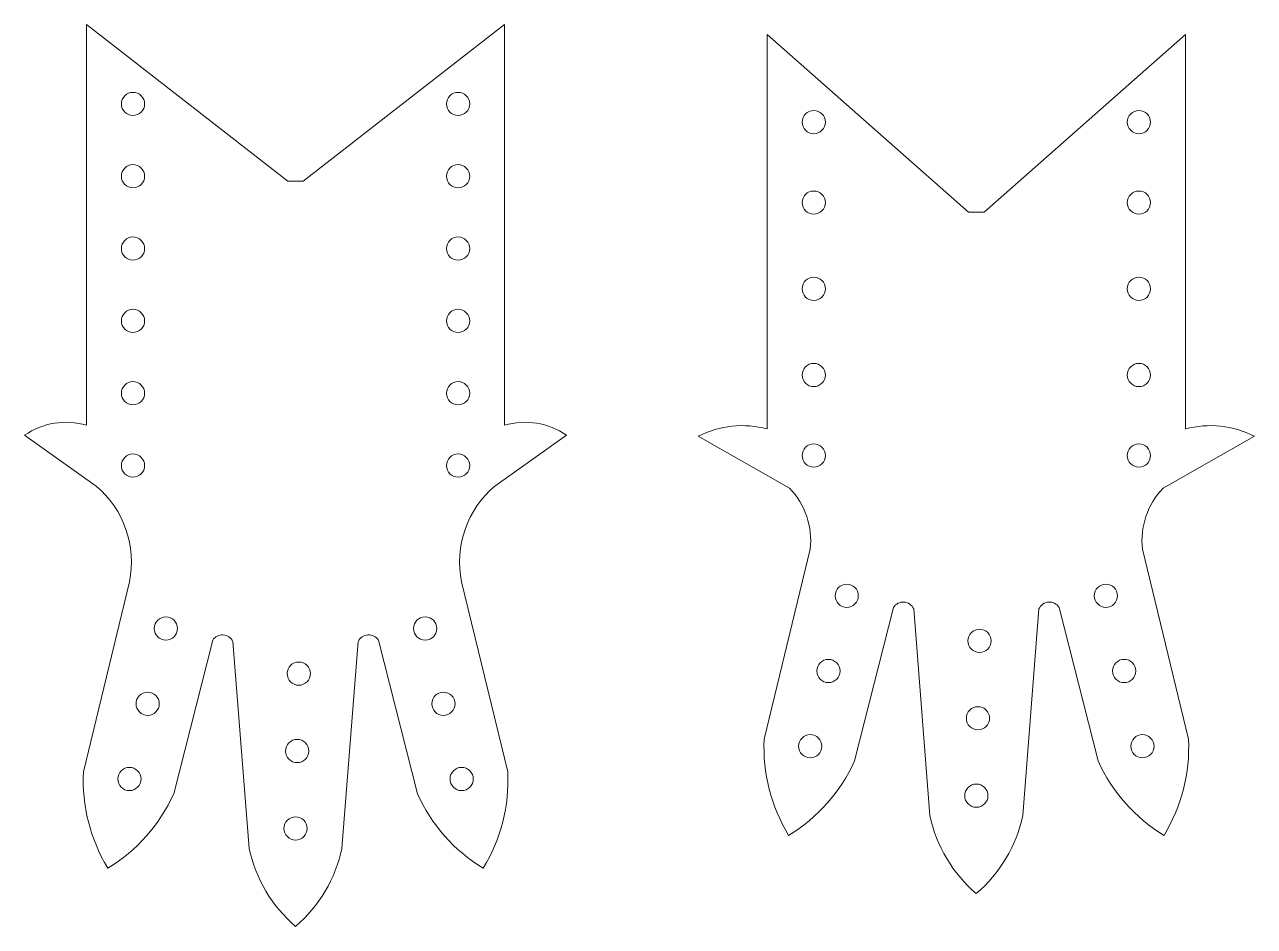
# Model space of a CAD drawing. Header units: millimetres. Extents: x -179 to 235, y -251 to 245.
# Drawn here: x -70.8 to 8.6, y -234.7 to -176.4 of the extents above; entities that cross this region are included whole.
import ezdxf

# ---------------------------------------------------------------- set-up
doc = ezdxf.new("R2010")
doc.units = ezdxf.units.MM
doc.header["$MEASUREMENT"] = 0
doc.layers.add('Layer 1', color=7, linetype='Continuous')

msp = doc.modelspace()

# ---------------------------------------------------------------- linework, layer by layer
at = {"layer": 'Layer 1', "lineweight": 9}
for points in [[(-66.8319, -202.3213), (-66.8319, -202.3213), (-66.8319, -176.4444), (-66.8319, -176.4444)], [(-66.8319, -176.4444), (-66.8319, -176.4444), (-53.8319, -186.547), (-53.8319, -186.547)], [(-39.8319, -176.4444), (-39.8319, -176.4444), (-52.8319, -186.547), (-52.8319, -186.547)], [(-39.8319, -202.3213), (-39.8319, -202.3213), (-39.8319, -176.4444), (-39.8319, -176.4444)], [(-22.8619, -202.556), (-22.8619, -202.556), (-22.8619, -177.0941), (-22.8619, -177.0941)], [(-22.8619, -177.0941), (-22.8619, -177.0941), (-9.8619, -188.5617), (-9.8619, -188.5617)], [(4.1381, -177.0941), (4.1381, -177.0941), (-8.8619, -188.5617), (-8.8619, -188.5617)], [(4.1381, -202.556), (4.1381, -202.556), (4.1381, -177.0941), (4.1381, -177.0941)], [(-53.8319, -186.547), (-53.8319, -186.547), (-52.8319, -186.547), (-52.8319, -186.547)], [(-9.8619, -188.5617), (-9.8619, -188.5617), (-8.8619, -188.5617), (-8.8619, -188.5617)], [(-8.8619, -188.5617), (-8.8619, -188.5617), (-9.8619, -188.5617), (-9.8619, -188.5617)], [(-70.8319, -202.9649), (-69.666, -202.1539), (-68.1934, -201.9173), (-66.8319, -202.3213)], [(-35.8319, -202.9649), (-36.9987, -202.1537), (-38.4697, -201.9166), (-39.8319, -202.3213)], [(-27.3219, -203.0312), (-25.9461, -202.3249), (-24.3557, -202.1558), (-22.8619, -202.556)], [(8.5981, -203.0312), (7.2215, -202.3249), (5.6325, -202.1553), (4.1381, -202.556)], [(-70.8319, -202.9649), (-70.8319, -202.9649), (-66.2006, -206.2446), (-66.2006, -206.2446)], [(-35.8319, -202.9649), (-35.8319, -202.9649), (-40.4631, -206.2446), (-40.4631, -206.2446)], [(-27.3219, -203.0312), (-27.3219, -203.0312), (-21.4193, -206.3875), (-21.4193, -206.3875)], [(8.5981, -203.0312), (8.5981, -203.0312), (2.6954, -206.3875), (2.6954, -206.3875)], [(-67.0347, -224.7004), (-67.0347, -224.7004), (-64.0601, -212.4327), (-64.0601, -212.4327)]]:
    msp.add_open_spline(points, degree=3, dxfattribs=at)
for points, knots in [([(-63.0819, -181.5689), (-63.0819, -181.1547), (-63.4177, -180.8189), (-63.8319, -180.8189), (-63.8319, -180.8189), (-64.2461, -180.8189), (-64.5819, -181.1547), (-64.5819, -181.5689), (-64.5819, -181.5689), (-64.5819, -181.9831), (-64.2461, -182.3189), (-63.8319, -182.3189), (-63.8319, -182.3189), (-63.4177, -182.3189), (-63.0819, -181.9831), (-63.0819, -181.5689)], [0, 0, 0, 0, 0.2, 0.2, 0.2, 0.2, 0.4, 0.4, 0.4, 0.4, 0.6, 0.6, 0.6, 0.6, 1, 1, 1, 1]), ([(-42.0819, -181.5689), (-42.0819, -181.1547), (-42.4177, -180.8189), (-42.8319, -180.8189), (-42.8319, -180.8189), (-43.2461, -180.8189), (-43.5819, -181.1547), (-43.5819, -181.5689), (-43.5819, -181.5689), (-43.5819, -181.9831), (-43.2461, -182.3189), (-42.8319, -182.3189), (-42.8319, -182.3189), (-42.4177, -182.3189), (-42.0819, -181.9831), (-42.0819, -181.5689)], [0, 0, 0, 0, 0.2, 0.2, 0.2, 0.2, 0.4, 0.4, 0.4, 0.4, 0.6, 0.6, 0.6, 0.6, 1, 1, 1, 1]), ([(-19.1119, -182.7404), (-19.1119, -182.3262), (-19.4477, -181.9904), (-19.8619, -181.9904), (-19.8619, -181.9904), (-20.2761, -181.9904), (-20.6119, -182.3262), (-20.6119, -182.7404), (-20.6119, -182.7404), (-20.6119, -183.1547), (-20.2761, -183.4904), (-19.8619, -183.4904), (-19.8619, -183.4904), (-19.4477, -183.4904), (-19.1119, -183.1547), (-19.1119, -182.7405)], [0, 0, 0, 0, 0.2, 0.2, 0.2, 0.2, 0.4, 0.4, 0.4, 0.4, 0.6, 0.6, 0.6, 0.6, 1, 1, 1, 1]), ([(1.8881, -182.7404), (1.8881, -182.3262), (1.5523, -181.9904), (1.1381, -181.9904), (1.1381, -181.9904), (0.7239, -181.9904), (0.3881, -182.3262), (0.3881, -182.7404), (0.3881, -182.7404), (0.3881, -183.1547), (0.7239, -183.4904), (1.1381, -183.4904), (1.1381, -183.4904), (1.5523, -183.4904), (1.8881, -183.1547), (1.8881, -182.7405)], [0, 0, 0, 0, 0.2, 0.2, 0.2, 0.2, 0.4, 0.4, 0.4, 0.4, 0.6, 0.6, 0.6, 0.6, 1, 1, 1, 1]), ([(-63.0819, -186.2396), (-63.0819, -185.8254), (-63.4177, -185.4896), (-63.8319, -185.4896), (-63.8319, -185.4896), (-64.2461, -185.4896), (-64.5819, -185.8254), (-64.5819, -186.2396), (-64.5819, -186.2396), (-64.5819, -186.6538), (-64.2461, -186.9896), (-63.8319, -186.9896), (-63.8319, -186.9896), (-63.4177, -186.9896), (-63.0819, -186.6538), (-63.0819, -186.2396)], [0, 0, 0, 0, 0.2, 0.2, 0.2, 0.2, 0.4, 0.4, 0.4, 0.4, 0.6, 0.6, 0.6, 0.6, 1, 1, 1, 1]), ([(-42.0819, -186.2396), (-42.0819, -185.8254), (-42.4177, -185.4896), (-42.8319, -185.4896), (-42.8319, -185.4896), (-43.2461, -185.4896), (-43.5819, -185.8254), (-43.5819, -186.2396), (-43.5819, -186.2396), (-43.5819, -186.6538), (-43.2461, -186.9896), (-42.8319, -186.9896), (-42.8319, -186.9896), (-42.4177, -186.9896), (-42.0819, -186.6538), (-42.0819, -186.2396)], [0, 0, 0, 0, 0.2, 0.2, 0.2, 0.2, 0.4, 0.4, 0.4, 0.4, 0.6, 0.6, 0.6, 0.6, 1, 1, 1, 1]), ([(-19.1119, -187.9404), (-19.1119, -187.5262), (-19.4477, -187.1904), (-19.8619, -187.1904), (-19.8619, -187.1904), (-20.2761, -187.1904), (-20.6119, -187.5262), (-20.6119, -187.9404), (-20.6119, -187.9404), (-20.6119, -188.3547), (-20.2761, -188.6904), (-19.8619, -188.6904), (-19.8619, -188.6904), (-19.4477, -188.6904), (-19.1119, -188.3547), (-19.1119, -187.9405)], [0, 0, 0, 0, 0.2, 0.2, 0.2, 0.2, 0.4, 0.4, 0.4, 0.4, 0.6, 0.6, 0.6, 0.6, 1, 1, 1, 1]), ([(1.8881, -187.9404), (1.8881, -187.5262), (1.5523, -187.1904), (1.1381, -187.1904), (1.1381, -187.1904), (0.7239, -187.1904), (0.3881, -187.5262), (0.3881, -187.9404), (0.3881, -187.9404), (0.3881, -188.3547), (0.7239, -188.6904), (1.1381, -188.6904), (1.1381, -188.6904), (1.5523, -188.6904), (1.8881, -188.3547), (1.8881, -187.9405)], [0, 0, 0, 0, 0.2, 0.2, 0.2, 0.2, 0.4, 0.4, 0.4, 0.4, 0.6, 0.6, 0.6, 0.6, 1, 1, 1, 1]), ([(-63.0819, -190.9103), (-63.0819, -190.496), (-63.4177, -190.1603), (-63.8319, -190.1603), (-63.8319, -190.1603), (-64.2461, -190.1603), (-64.5819, -190.496), (-64.5819, -190.9102), (-64.5819, -190.9102), (-64.5819, -191.3245), (-64.2461, -191.6602), (-63.8319, -191.6603), (-63.8319, -191.6603), (-63.4177, -191.6603), (-63.0819, -191.3245), (-63.0819, -190.9103)], [0, 0, 0, 0, 0.2, 0.2, 0.2, 0.2, 0.4, 0.4, 0.4, 0.4, 0.6, 0.6, 0.6, 0.6, 1, 1, 1, 1]), ([(-42.0819, -190.9103), (-42.0819, -190.496), (-42.4177, -190.1603), (-42.8319, -190.1603), (-42.8319, -190.1603), (-43.2461, -190.1603), (-43.5819, -190.496), (-43.5819, -190.9102), (-43.5819, -190.9102), (-43.5819, -191.3245), (-43.2461, -191.6602), (-42.8319, -191.6603), (-42.8319, -191.6603), (-42.4177, -191.6603), (-42.0819, -191.3245), (-42.0819, -190.9103)], [0, 0, 0, 0, 0.2, 0.2, 0.2, 0.2, 0.4, 0.4, 0.4, 0.4, 0.6, 0.6, 0.6, 0.6, 1, 1, 1, 1]), ([(-19.1119, -193.5067), (-19.1119, -193.0925), (-19.4477, -192.7567), (-19.8619, -192.7567), (-19.8619, -192.7567), (-20.2761, -192.7567), (-20.6119, -193.0925), (-20.6119, -193.5067), (-20.6119, -193.5067), (-20.6119, -193.9209), (-20.2761, -194.2567), (-19.8619, -194.2567), (-19.8619, -194.2567), (-19.4477, -194.2567), (-19.1119, -193.9209), (-19.1119, -193.5067)], [0, 0, 0, 0, 0.2, 0.2, 0.2, 0.2, 0.4, 0.4, 0.4, 0.4, 0.6, 0.6, 0.6, 0.6, 1, 1, 1, 1]), ([(1.8881, -193.5067), (1.8881, -193.0925), (1.5523, -192.7567), (1.1381, -192.7567), (1.1381, -192.7567), (0.7239, -192.7567), (0.3881, -193.0925), (0.3881, -193.5067), (0.3881, -193.5067), (0.3881, -193.9209), (0.7239, -194.2567), (1.1381, -194.2567), (1.1381, -194.2567), (1.5523, -194.2567), (1.8881, -193.9209), (1.8881, -193.5067)], [0, 0, 0, 0, 0.2, 0.2, 0.2, 0.2, 0.4, 0.4, 0.4, 0.4, 0.6, 0.6, 0.6, 0.6, 1, 1, 1, 1]), ([(-63.0819, -195.5809), (-63.0819, -195.1667), (-63.4177, -194.8309), (-63.8319, -194.8309), (-63.8319, -194.8309), (-64.2461, -194.8309), (-64.5819, -195.1667), (-64.5819, -195.5809), (-64.5819, -195.5809), (-64.5819, -195.9951), (-64.2461, -196.3309), (-63.8319, -196.3309), (-63.8319, -196.3309), (-63.4177, -196.3309), (-63.0819, -195.9951), (-63.0819, -195.5809)], [0, 0, 0, 0, 0.2, 0.2, 0.2, 0.2, 0.4, 0.4, 0.4, 0.4, 0.6, 0.6, 0.6, 0.6, 1, 1, 1, 1]), ([(-42.0819, -195.5809), (-42.0819, -195.1667), (-42.4177, -194.8309), (-42.8319, -194.8309), (-42.8319, -194.8309), (-43.2461, -194.8309), (-43.5819, -195.1667), (-43.5819, -195.5809), (-43.5819, -195.5809), (-43.5819, -195.9951), (-43.2461, -196.3309), (-42.8319, -196.3309), (-42.8319, -196.3309), (-42.4177, -196.3309), (-42.0819, -195.9951), (-42.0819, -195.5809)], [0, 0, 0, 0, 0.2, 0.2, 0.2, 0.2, 0.4, 0.4, 0.4, 0.4, 0.6, 0.6, 0.6, 0.6, 1, 1, 1, 1]), ([(-19.1119, -199.073), (-19.1119, -198.6588), (-19.4477, -198.323), (-19.8619, -198.323), (-19.8619, -198.323), (-20.2761, -198.323), (-20.6119, -198.6588), (-20.6119, -199.073), (-20.6119, -199.073), (-20.6119, -199.4872), (-20.2761, -199.823), (-19.8619, -199.823), (-19.8619, -199.823), (-19.4477, -199.823), (-19.1119, -199.4872), (-19.1119, -199.073)], [0, 0, 0, 0, 0.2, 0.2, 0.2, 0.2, 0.4, 0.4, 0.4, 0.4, 0.6, 0.6, 0.6, 0.6, 1, 1, 1, 1]), ([(1.8881, -199.073), (1.8881, -198.6588), (1.5523, -198.323), (1.1381, -198.323), (1.1381, -198.323), (0.7239, -198.323), (0.3881, -198.6588), (0.3881, -199.073), (0.3881, -199.073), (0.3881, -199.4872), (0.7239, -199.823), (1.1381, -199.823), (1.1381, -199.823), (1.5523, -199.823), (1.8881, -199.4872), (1.8881, -199.073)], [0, 0, 0, 0, 0.2, 0.2, 0.2, 0.2, 0.4, 0.4, 0.4, 0.4, 0.6, 0.6, 0.6, 0.6, 1, 1, 1, 1]), ([(-63.0819, -200.2515), (-63.0819, -199.8373), (-63.4177, -199.5015), (-63.8319, -199.5015), (-63.8319, -199.5015), (-64.2461, -199.5015), (-64.5819, -199.8373), (-64.5819, -200.2515), (-64.5819, -200.2515), (-64.5819, -200.6657), (-64.2461, -201.0015), (-63.8319, -201.0015), (-63.8319, -201.0015), (-63.4177, -201.0015), (-63.0819, -200.6657), (-63.0819, -200.2515)], [0, 0, 0, 0, 0.2, 0.2, 0.2, 0.2, 0.4, 0.4, 0.4, 0.4, 0.6, 0.6, 0.6, 0.6, 1, 1, 1, 1]), ([(-42.0819, -200.2515), (-42.0819, -199.8373), (-42.4177, -199.5015), (-42.8319, -199.5015), (-42.8319, -199.5015), (-43.2461, -199.5015), (-43.5819, -199.8373), (-43.5819, -200.2515), (-43.5819, -200.2515), (-43.5819, -200.6657), (-43.2461, -201.0015), (-42.8319, -201.0015), (-42.8319, -201.0015), (-42.4177, -201.0015), (-42.0819, -200.6657), (-42.0819, -200.2515)], [0, 0, 0, 0, 0.2, 0.2, 0.2, 0.2, 0.4, 0.4, 0.4, 0.4, 0.6, 0.6, 0.6, 0.6, 1, 1, 1, 1]), ([(-19.1119, -204.273), (-19.1119, -203.8588), (-19.4477, -203.523), (-19.8619, -203.523), (-19.8619, -203.523), (-20.2761, -203.523), (-20.6119, -203.8588), (-20.6119, -204.273), (-20.6119, -204.273), (-20.6119, -204.6872), (-20.2761, -205.023), (-19.8619, -205.023), (-19.8619, -205.023), (-19.4477, -205.023), (-19.1119, -204.6872), (-19.1119, -204.273)], [0, 0, 0, 0, 0.2, 0.2, 0.2, 0.2, 0.4, 0.4, 0.4, 0.4, 0.6, 0.6, 0.6, 0.6, 1, 1, 1, 1]), ([(1.8881, -204.273), (1.8881, -203.8588), (1.5523, -203.523), (1.1381, -203.523), (1.1381, -203.523), (0.7239, -203.523), (0.3881, -203.8588), (0.3881, -204.273), (0.3881, -204.273), (0.3881, -204.6872), (0.7239, -205.023), (1.1381, -205.023), (1.1381, -205.023), (1.5523, -205.023), (1.8881, -204.6872), (1.8881, -204.273)], [0, 0, 0, 0, 0.2, 0.2, 0.2, 0.2, 0.4, 0.4, 0.4, 0.4, 0.6, 0.6, 0.6, 0.6, 1, 1, 1, 1]), ([(-63.0819, -204.9222), (-63.0819, -204.508), (-63.4177, -204.1722), (-63.8319, -204.1722), (-63.8319, -204.1722), (-64.2461, -204.1722), (-64.5819, -204.508), (-64.5819, -204.9222), (-64.5819, -204.9222), (-64.5819, -205.3364), (-64.2461, -205.6722), (-63.8319, -205.6722), (-63.8319, -205.6722), (-63.4177, -205.6722), (-63.0819, -205.3364), (-63.0819, -204.9222)], [0, 0, 0, 0, 0.2, 0.2, 0.2, 0.2, 0.4, 0.4, 0.4, 0.4, 0.6, 0.6, 0.6, 0.6, 1, 1, 1, 1]), ([(-42.0819, -204.9222), (-42.0819, -204.508), (-42.4177, -204.1722), (-42.8319, -204.1722), (-42.8319, -204.1722), (-43.2461, -204.1722), (-43.5819, -204.508), (-43.5819, -204.9222), (-43.5819, -204.9222), (-43.5819, -205.3364), (-43.2461, -205.6722), (-42.8319, -205.6722), (-42.8319, -205.6722), (-42.4177, -205.6722), (-42.0819, -205.3364), (-42.0819, -204.9222)], [0, 0, 0, 0, 0.2, 0.2, 0.2, 0.2, 0.4, 0.4, 0.4, 0.4, 0.6, 0.6, 0.6, 0.6, 1, 1, 1, 1]), ([(-58.6848, -216.192), (-58.6848, -216.192), (-61.2037, -226.1143), (-61.2037, -226.1143), (-61.2037, -226.1143), (-62.0971, -228.1115), (-63.5815, -229.7881), (-65.4553, -230.9177), (-65.4553, -230.9177), (-66.5945, -229.0515), (-67.1448, -226.884), (-67.0347, -224.7004), (-67.0347, -224.7004), (-67.0347, -224.7004), (-64.0601, -212.4327), (-64.0601, -212.4327), (-64.0601, -212.4327), (-63.5922, -210.133), (-64.4112, -207.7629), (-66.2006, -206.2446)], [0, 0, 0, 0, 0.1666667, 0.1666667, 0.1666667, 0.1666667, 0.3333333, 0.3333333, 0.3333333, 0.3333333, 0.5, 0.5, 0.5, 0.5, 0.6666667, 0.6666667, 0.6666667, 0.6666667, 1, 1, 1, 1]), ([(-47.9789, -216.192), (-47.9789, -216.192), (-45.46, -226.1143), (-45.46, -226.1143), (-45.46, -226.1143), (-44.566, -228.1122), (-43.0831, -229.7879), (-41.2084, -230.9177), (-41.2084, -230.9177), (-40.069, -229.0506), (-39.5186, -226.8849), (-39.629, -224.7004), (-39.629, -224.7004), (-39.629, -224.7004), (-42.6036, -212.4327), (-42.6036, -212.4327), (-42.6036, -212.4327), (-43.0722, -210.135), (-42.2506, -207.7625), (-40.4631, -206.2446)], [0, 0, 0, 0, 0.1666667, 0.1666667, 0.1666667, 0.1666667, 0.3333333, 0.3333333, 0.3333333, 0.3333333, 0.5, 0.5, 0.5, 0.5, 0.6666667, 0.6666667, 0.6666667, 0.6666667, 1, 1, 1, 1]), ([(-14.7149, -214.0773), (-14.7149, -214.0773), (-17.2337, -223.9995), (-17.2337, -223.9995), (-17.2337, -223.9995), (-18.1272, -225.9968), (-19.6116, -227.6734), (-21.4854, -228.803), (-21.4854, -228.803), (-22.6245, -226.9368), (-23.1749, -224.7693), (-23.0648, -222.5857), (-23.0648, -222.5857), (-23.0648, -222.5857), (-20.0902, -210.318), (-20.0902, -210.318), (-20.0902, -210.318), (-19.9252, -208.8747), (-20.4119, -207.4341), (-21.4193, -206.3875)], [0, 0, 0, 0, 0.1666667, 0.1666667, 0.1666667, 0.1666667, 0.3333333, 0.3333333, 0.3333333, 0.3333333, 0.5, 0.5, 0.5, 0.5, 0.6666667, 0.6666667, 0.6666667, 0.6666667, 1, 1, 1, 1]), ([(-4.009, -214.0773), (-4.009, -214.0773), (-1.4901, -223.9995), (-1.4901, -223.9995), (-1.4901, -223.9995), (-0.5961, -225.9974), (0.8868, -227.6732), (2.7616, -228.803), (2.7616, -228.803), (3.9009, -226.9359), (4.4514, -224.7701), (4.3409, -222.5857), (4.3409, -222.5857), (4.3409, -222.5857), (1.3664, -210.318), (1.3664, -210.318), (1.3664, -210.318), (1.201, -208.8756), (1.689, -207.4338), (2.6954, -206.3875)], [0, 0, 0, 0, 0.1666667, 0.1666667, 0.1666667, 0.1666667, 0.3333333, 0.3333333, 0.3333333, 0.3333333, 0.5, 0.5, 0.5, 0.5, 0.6666667, 0.6666667, 0.6666667, 0.6666667, 1, 1, 1, 1]), ([(-16.9832, -213.3283), (-16.9832, -212.9141), (-17.319, -212.5783), (-17.7332, -212.5783), (-17.7332, -212.5783), (-18.1474, -212.5783), (-18.4832, -212.9141), (-18.4832, -213.3283), (-18.4832, -213.3283), (-18.4832, -213.7425), (-18.1474, -214.0783), (-17.7332, -214.0783), (-17.7332, -214.0783), (-17.319, -214.0783), (-16.9832, -213.7425), (-16.9832, -213.3283)], [0, 0, 0, 0, 0.2, 0.2, 0.2, 0.2, 0.4, 0.4, 0.4, 0.4, 0.6, 0.6, 0.6, 0.6, 1, 1, 1, 1]), ([(-0.2406, -213.3283), (-0.2406, -212.9141), (-0.5764, -212.5783), (-0.9906, -212.5783), (-0.9906, -212.5783), (-1.4049, -212.5783), (-1.7406, -212.9141), (-1.7406, -213.3283), (-1.7406, -213.3283), (-1.7406, -213.7425), (-1.4049, -214.0783), (-0.9906, -214.0783), (-0.9906, -214.0783), (-0.5764, -214.0783), (-0.2406, -213.7425), (-0.2406, -213.3283)], [0, 0, 0, 0, 0.2, 0.2, 0.2, 0.2, 0.4, 0.4, 0.4, 0.4, 0.6, 0.6, 0.6, 0.6, 1, 1, 1, 1]), ([(-13.4063, -214.1661), (-13.5221, -213.9194), (-13.7626, -213.755), (-14.0345, -213.7365), (-14.0345, -213.7365), (-14.3063, -213.7181), (-14.5668, -213.8485), (-14.7149, -214.0773)], [0, 0, 0, 0, 0.3333333, 0.3333333, 0.3333333, 0.3333333, 1, 1, 1, 1]), ([(-13.4063, -214.1661), (-13.4063, -214.1661), (-12.3619, -227.5258), (-12.3619, -227.5258), (-12.3619, -227.5258), (-11.9388, -229.4888), (-10.8858, -231.2584), (-9.3619, -232.5661)], [0, 0, 0, 0, 0.3333333, 0.3333333, 0.3333333, 0.3333333, 1, 1, 1, 1]), ([(-5.3175, -214.1661), (-5.3175, -214.1661), (-6.3619, -227.5258), (-6.3619, -227.5258), (-6.3619, -227.5258), (-6.7846, -229.488), (-7.8389, -231.2588), (-9.3619, -232.5661)], [0, 0, 0, 0, 0.3333333, 0.3333333, 0.3333333, 0.3333333, 1, 1, 1, 1]), ([(-4.009, -214.0773), (-4.157, -213.8485), (-4.4175, -213.7181), (-4.6894, -213.7365), (-4.6894, -213.7365), (-4.9612, -213.755), (-5.2017, -213.9194), (-5.3175, -214.1661)], [0, 0, 0, 0, 0.3333333, 0.3333333, 0.3333333, 0.3333333, 1, 1, 1, 1]), ([(-60.9531, -215.443), (-60.9531, -215.0288), (-61.2889, -214.693), (-61.7031, -214.693), (-61.7031, -214.693), (-62.1174, -214.693), (-62.4531, -215.0288), (-62.4531, -215.443), (-62.4531, -215.443), (-62.4531, -215.8572), (-62.1174, -216.193), (-61.7031, -216.193), (-61.7031, -216.193), (-61.2889, -216.193), (-60.9531, -215.8573), (-60.9531, -215.443)], [0, 0, 0, 0, 0.2, 0.2, 0.2, 0.2, 0.4, 0.4, 0.4, 0.4, 0.6, 0.6, 0.6, 0.6, 1, 1, 1, 1]), ([(-44.2106, -215.443), (-44.2106, -215.0288), (-44.5464, -214.693), (-44.9606, -214.693), (-44.9606, -214.693), (-45.3748, -214.693), (-45.7106, -215.0288), (-45.7106, -215.443), (-45.7106, -215.443), (-45.7106, -215.8572), (-45.3748, -216.193), (-44.9606, -216.193), (-44.9606, -216.193), (-44.5464, -216.193), (-44.2106, -215.8573), (-44.2106, -215.443)], [0, 0, 0, 0, 0.2, 0.2, 0.2, 0.2, 0.4, 0.4, 0.4, 0.4, 0.6, 0.6, 0.6, 0.6, 1, 1, 1, 1]), ([(-57.3763, -216.2808), (-57.4921, -216.0342), (-57.7326, -215.8697), (-58.0044, -215.8512), (-58.0044, -215.8512), (-58.2763, -215.8328), (-58.5368, -215.9632), (-58.6848, -216.192)], [0, 0, 0, 0, 0.3333333, 0.3333333, 0.3333333, 0.3333333, 1, 1, 1, 1]), ([(-47.9789, -216.192), (-48.127, -215.9632), (-48.3875, -215.8328), (-48.6593, -215.8512), (-48.6593, -215.8512), (-48.9312, -215.8697), (-49.1717, -216.0342), (-49.2875, -216.2808)], [0, 0, 0, 0, 0.3333333, 0.3333333, 0.3333333, 0.3333333, 1, 1, 1, 1]), ([(-8.4023, -216.2422), (-8.4023, -215.828), (-8.7381, -215.4922), (-9.1523, -215.4922), (-9.1523, -215.4922), (-9.5665, -215.4922), (-9.9023, -215.828), (-9.9023, -216.2422), (-9.9023, -216.2422), (-9.9023, -216.6565), (-9.5665, -216.9922), (-9.1523, -216.9922), (-9.1523, -216.9922), (-8.7381, -216.9922), (-8.4023, -216.6565), (-8.4023, -216.2422)], [0, 0, 0, 0, 0.2, 0.2, 0.2, 0.2, 0.4, 0.4, 0.4, 0.4, 0.6, 0.6, 0.6, 0.6, 1, 1, 1, 1]), ([(-57.3763, -216.2808), (-57.3763, -216.2808), (-56.3319, -229.6405), (-56.3319, -229.6405), (-56.3319, -229.6405), (-55.9088, -231.6035), (-54.8558, -233.3732), (-53.3319, -234.6808)], [0, 0, 0, 0, 0.3333333, 0.3333333, 0.3333333, 0.3333333, 1, 1, 1, 1]), ([(-49.2875, -216.2808), (-49.2875, -216.2808), (-50.3319, -229.6405), (-50.3319, -229.6405), (-50.3319, -229.6405), (-50.7545, -231.6027), (-51.8088, -233.3735), (-53.3319, -234.6808)], [0, 0, 0, 0, 0.3333333, 0.3333333, 0.3333333, 0.3333333, 1, 1, 1, 1]), ([(-52.3723, -218.357), (-52.3723, -217.9427), (-52.708, -217.607), (-53.1223, -217.607), (-53.1223, -217.607), (-53.5365, -217.607), (-53.8723, -217.9427), (-53.8723, -218.357), (-53.8723, -218.357), (-53.8723, -218.7712), (-53.5365, -219.107), (-53.1223, -219.107), (-53.1223, -219.107), (-52.7081, -219.107), (-52.3723, -218.7712), (-52.3723, -218.357)], [0, 0, 0, 0, 0.2, 0.2, 0.2, 0.2, 0.4, 0.4, 0.4, 0.4, 0.6, 0.6, 0.6, 0.6, 1, 1, 1, 1]), ([(-18.1614, -218.1875), (-18.1614, -217.7733), (-18.4972, -217.4375), (-18.9114, -217.4375), (-18.9114, -217.4375), (-19.3256, -217.4375), (-19.6614, -217.7733), (-19.6614, -218.1875), (-19.6614, -218.1875), (-19.6614, -218.6017), (-19.3256, -218.9375), (-18.9114, -218.9375), (-18.9114, -218.9375), (-18.4972, -218.9375), (-18.1614, -218.6017), (-18.1614, -218.1875)], [0, 0, 0, 0, 0.2, 0.2, 0.2, 0.2, 0.4, 0.4, 0.4, 0.4, 0.6, 0.6, 0.6, 0.6, 1, 1, 1, 1]), ([(0.9376, -218.1875), (0.9376, -217.7733), (0.6018, -217.4375), (0.1876, -217.4375), (0.1876, -217.4375), (-0.2266, -217.4375), (-0.5624, -217.7733), (-0.5624, -218.1875), (-0.5624, -218.1875), (-0.5624, -218.6017), (-0.2266, -218.9375), (0.1876, -218.9375), (0.1876, -218.9375), (0.6018, -218.9375), (0.9376, -218.6017), (0.9376, -218.1875)], [0, 0, 0, 0, 0.2, 0.2, 0.2, 0.2, 0.4, 0.4, 0.4, 0.4, 0.6, 0.6, 0.6, 0.6, 1, 1, 1, 1]), ([(-62.1314, -220.3022), (-62.1314, -219.888), (-62.4672, -219.5522), (-62.8814, -219.5522), (-62.8814, -219.5522), (-63.2956, -219.5522), (-63.6314, -219.888), (-63.6314, -220.3022), (-63.6314, -220.3022), (-63.6314, -220.7164), (-63.2956, -221.0522), (-62.8814, -221.0522), (-62.8814, -221.0522), (-62.4672, -221.0522), (-62.1314, -220.7164), (-62.1314, -220.3022)], [0, 0, 0, 0, 0.2, 0.2, 0.2, 0.2, 0.4, 0.4, 0.4, 0.4, 0.6, 0.6, 0.6, 0.6, 1, 1, 1, 1]), ([(-43.0324, -220.3022), (-43.0324, -219.888), (-43.3682, -219.5522), (-43.7824, -219.5522), (-43.7824, -219.5522), (-44.1966, -219.5522), (-44.5324, -219.888), (-44.5324, -220.3022), (-44.5324, -220.3022), (-44.5324, -220.7164), (-44.1966, -221.0522), (-43.7824, -221.0522), (-43.7824, -221.0522), (-43.3682, -221.0522), (-43.0324, -220.7164), (-43.0324, -220.3022)], [0, 0, 0, 0, 0.2, 0.2, 0.2, 0.2, 0.4, 0.4, 0.4, 0.4, 0.6, 0.6, 0.6, 0.6, 1, 1, 1, 1]), ([(-8.5065, -221.2412), (-8.5065, -220.8269), (-8.8423, -220.4912), (-9.2565, -220.4912), (-9.2565, -220.4912), (-9.6708, -220.4912), (-10.0065, -220.8269), (-10.0065, -221.2412), (-10.0065, -221.2412), (-10.0066, -221.6554), (-9.6708, -221.9912), (-9.2566, -221.9912), (-9.2566, -221.9912), (-8.8423, -221.9912), (-8.5066, -221.6554), (-8.5065, -221.2412)], [0, 0, 0, 0, 0.2, 0.2, 0.2, 0.2, 0.4, 0.4, 0.4, 0.4, 0.6, 0.6, 0.6, 0.6, 1, 1, 1, 1]), ([(-19.3396, -223.0467), (-19.3396, -222.6325), (-19.6754, -222.2967), (-20.0896, -222.2967), (-20.0896, -222.2967), (-20.5039, -222.2967), (-20.8396, -222.6325), (-20.8396, -223.0467), (-20.8396, -223.0467), (-20.8396, -223.4609), (-20.5039, -223.7967), (-20.0896, -223.7967), (-20.0896, -223.7967), (-19.6754, -223.7967), (-19.3396, -223.4609), (-19.3396, -223.0467)], [0, 0, 0, 0, 0.2, 0.2, 0.2, 0.2, 0.4, 0.4, 0.4, 0.4, 0.6, 0.6, 0.6, 0.6, 1, 1, 1, 1]), ([(2.1158, -223.0467), (2.1158, -222.6325), (1.78, -222.2967), (1.3658, -222.2967), (1.3658, -222.2967), (0.9516, -222.2967), (0.6158, -222.6325), (0.6158, -223.0467), (0.6158, -223.0467), (0.6158, -223.4609), (0.9516, -223.7967), (1.3658, -223.7967), (1.3658, -223.7967), (1.78, -223.7967), (2.1158, -223.4609), (2.1158, -223.0467)], [0, 0, 0, 0, 0.2, 0.2, 0.2, 0.2, 0.4, 0.4, 0.4, 0.4, 0.6, 0.6, 0.6, 0.6, 1, 1, 1, 1]), ([(-52.4765, -223.3559), (-52.4765, -222.9417), (-52.8123, -222.6059), (-53.2265, -222.6059), (-53.2265, -222.6059), (-53.6407, -222.6059), (-53.9765, -222.9417), (-53.9765, -223.3559), (-53.9765, -223.3559), (-53.9765, -223.7701), (-53.6407, -224.1059), (-53.2265, -224.1059), (-53.2265, -224.1059), (-52.8123, -224.1059), (-52.4765, -223.7701), (-52.4765, -223.3559)], [0, 0, 0, 0, 0.2, 0.2, 0.2, 0.2, 0.4, 0.4, 0.4, 0.4, 0.6, 0.6, 0.6, 0.6, 1, 1, 1, 1]), ([(-63.3096, -225.1614), (-63.3096, -224.7472), (-63.6454, -224.4114), (-64.0596, -224.4114), (-64.0596, -224.4114), (-64.4738, -224.4114), (-64.8096, -224.7472), (-64.8096, -225.1614), (-64.8096, -225.1614), (-64.8096, -225.5756), (-64.4738, -225.9114), (-64.0596, -225.9114), (-64.0596, -225.9114), (-63.6454, -225.9114), (-63.3096, -225.5756), (-63.3096, -225.1614)], [0, 0, 0, 0, 0.2, 0.2, 0.2, 0.2, 0.4, 0.4, 0.4, 0.4, 0.6, 0.6, 0.6, 0.6, 1, 1, 1, 1]), ([(-41.8542, -225.1614), (-41.8542, -224.7472), (-42.1899, -224.4114), (-42.6041, -224.4114), (-42.6041, -224.4114), (-43.0184, -224.4114), (-43.3541, -224.7472), (-43.3542, -225.1614), (-43.3542, -225.1614), (-43.3542, -225.5756), (-43.0184, -225.9114), (-42.6042, -225.9114), (-42.6042, -225.9114), (-42.1899, -225.9114), (-41.8542, -225.5756), (-41.8542, -225.1614)], [0, 0, 0, 0, 0.2, 0.2, 0.2, 0.2, 0.4, 0.4, 0.4, 0.4, 0.6, 0.6, 0.6, 0.6, 1, 1, 1, 1]), ([(-8.6119, -226.24), (-8.6119, -225.8258), (-8.9477, -225.49), (-9.3619, -225.49), (-9.3619, -225.49), (-9.7761, -225.49), (-10.1119, -225.8258), (-10.1119, -226.24), (-10.1119, -226.24), (-10.1119, -226.6543), (-9.7761, -226.99), (-9.3619, -226.99), (-9.3619, -226.99), (-8.9477, -226.99), (-8.6119, -226.6543), (-8.6119, -226.24)], [0, 0, 0, 0, 0.2, 0.2, 0.2, 0.2, 0.4, 0.4, 0.4, 0.4, 0.6, 0.6, 0.6, 0.6, 1, 1, 1, 1]), ([(-52.5819, -228.3548), (-52.5819, -227.9406), (-52.9177, -227.6048), (-53.3319, -227.6048), (-53.3319, -227.6048), (-53.7461, -227.6048), (-54.0819, -227.9405), (-54.0819, -228.3548), (-54.0819, -228.3548), (-54.0819, -228.769), (-53.7461, -229.1048), (-53.3319, -229.1048), (-53.3319, -229.1048), (-52.9177, -229.1048), (-52.5819, -228.769), (-52.5819, -228.3548)], [0, 0, 0, 0, 0.2, 0.2, 0.2, 0.2, 0.4, 0.4, 0.4, 0.4, 0.6, 0.6, 0.6, 0.6, 1, 1, 1, 1])]:
    msp.add_open_spline(points, degree=3, knots=knots, dxfattribs=at)

doc.saveas('drawing.dxf')
